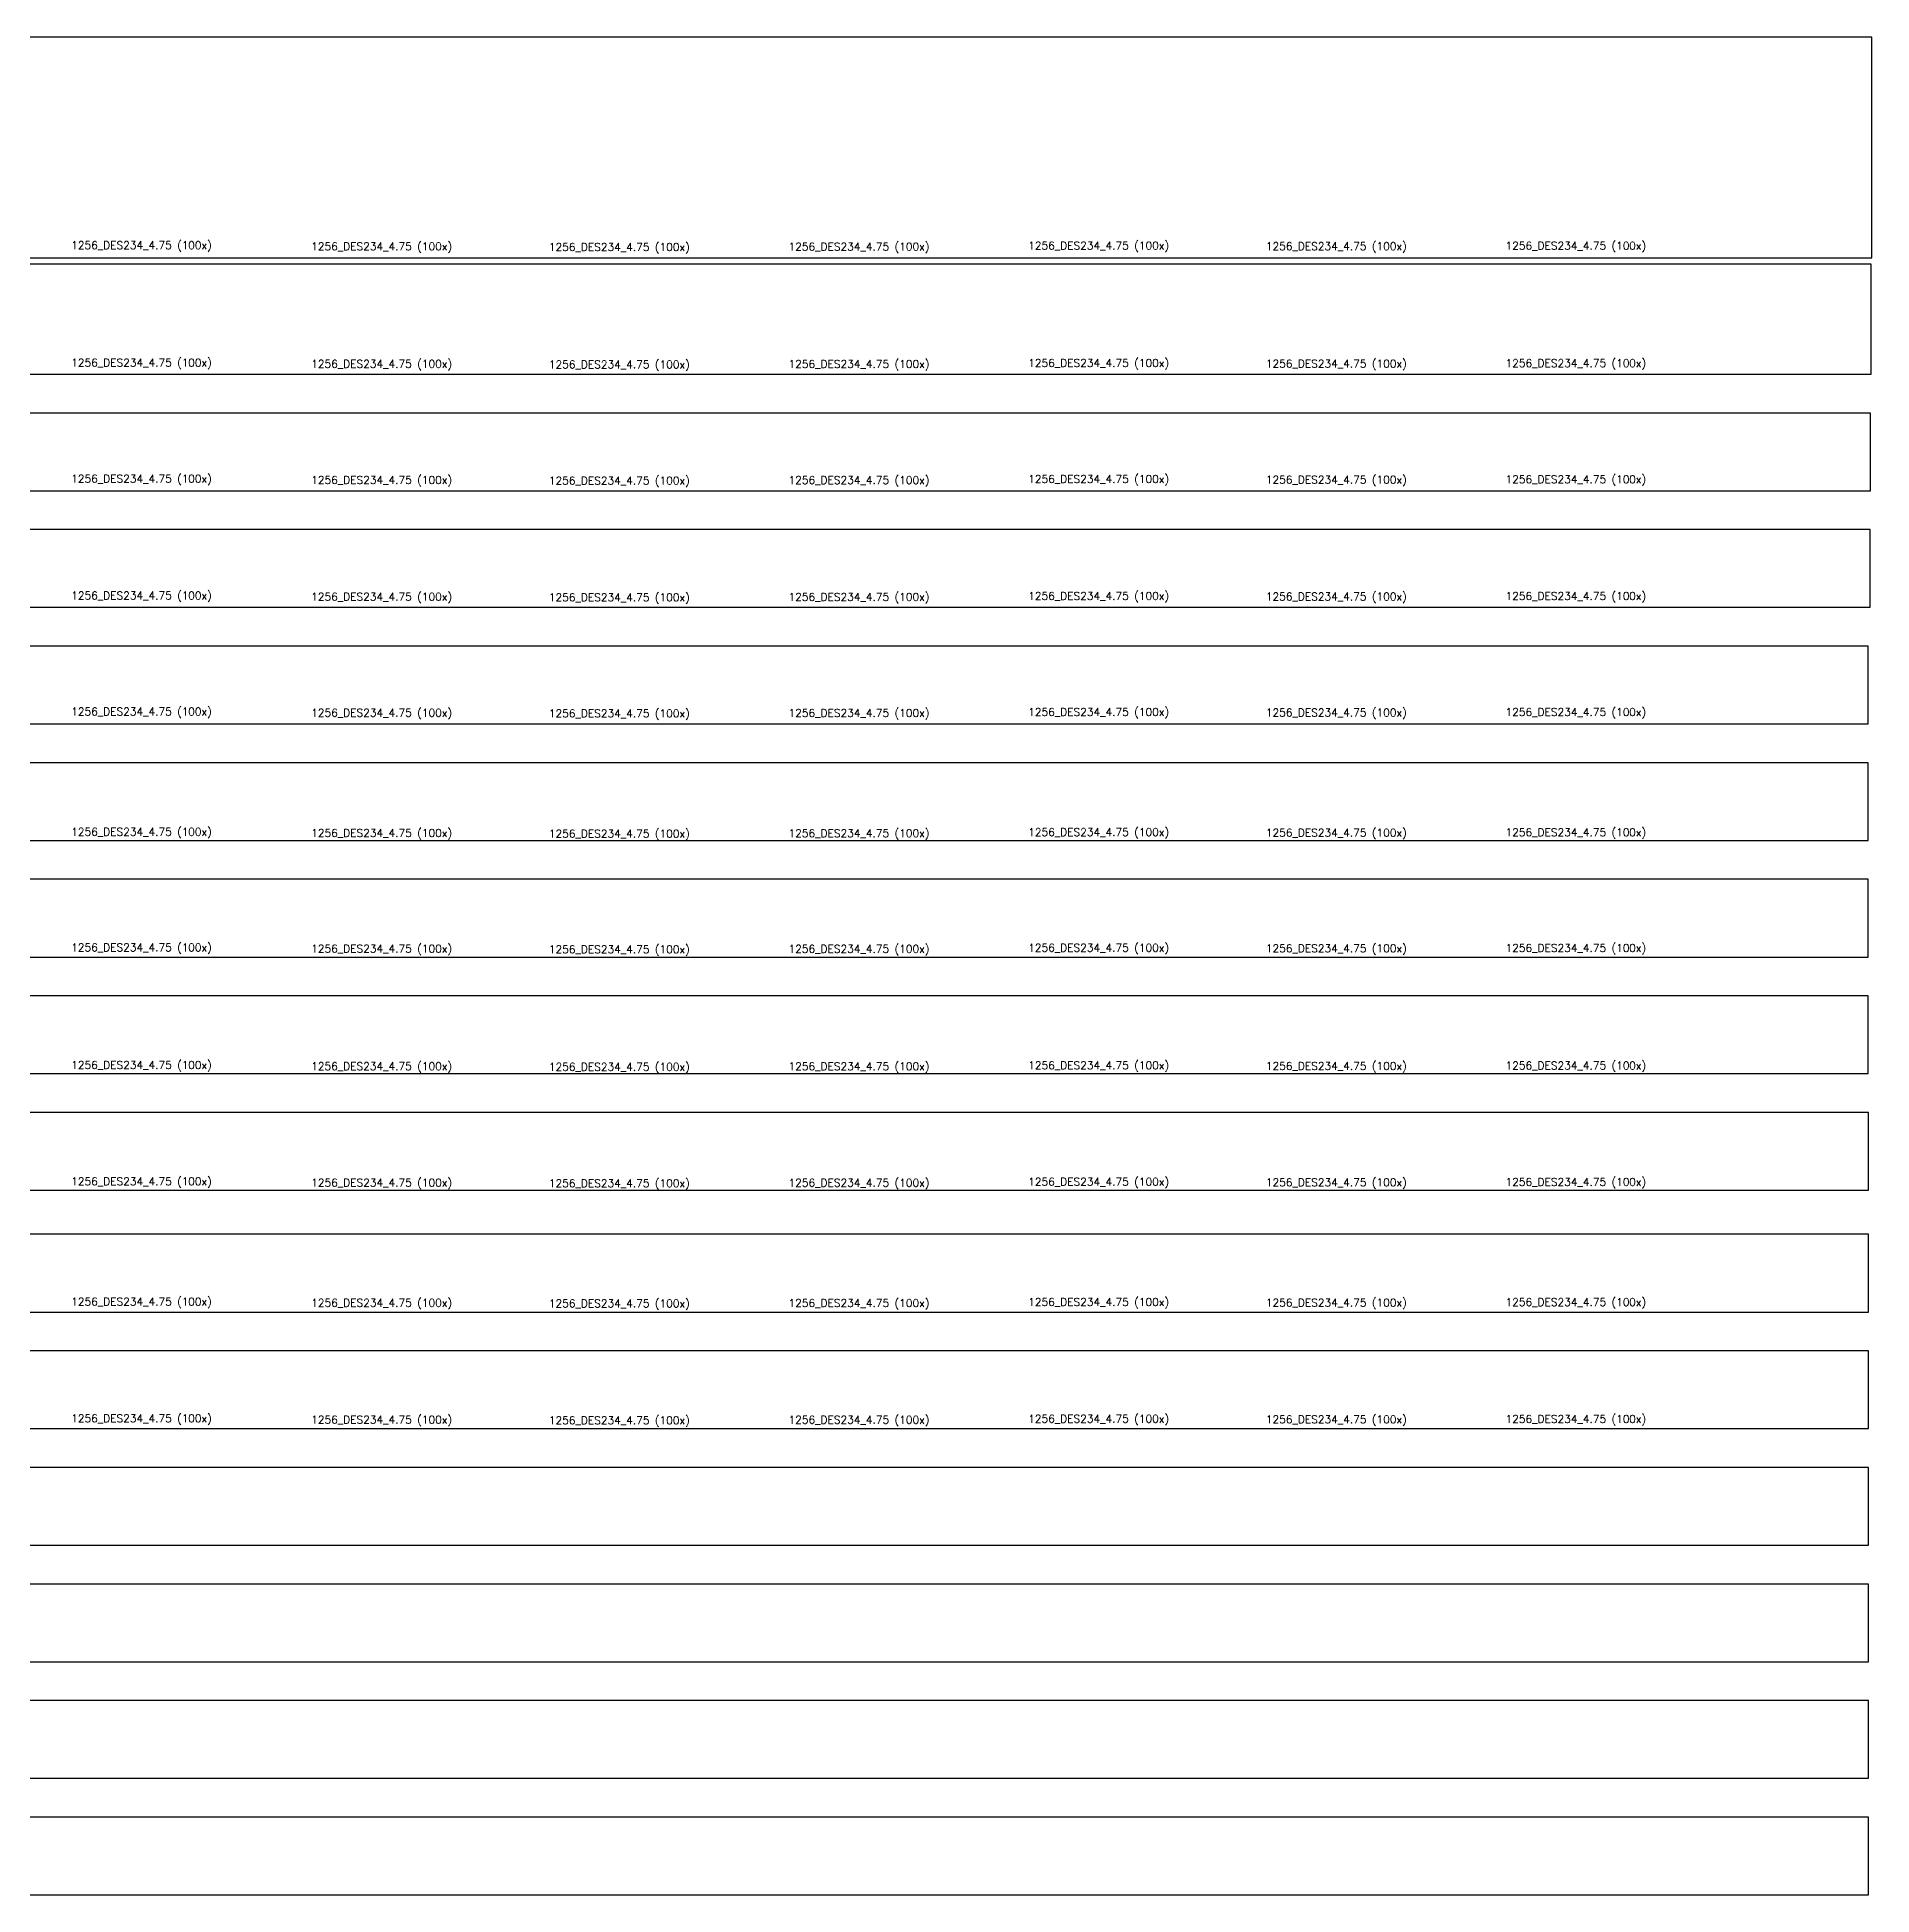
# Model space of a CAD drawing. Header units: millimetres. Extents: x 9334 to 102743, y -10636 to 13312.
# Drawn here: x 79136 to 102743, y -10636 to 13269 of the extents above; entities that cross this region are included whole.
import ezdxf

# ---------------------------------------------------------------- set-up
doc = ezdxf.new("R2010")
doc.units = ezdxf.units.MM
doc.header["$MEASUREMENT"] = 0
for name, color, linetype in [('#1.20', 40, 'Continuous'), ('#1.50', 6, 'Continuous'), ('#12.70', 5, 'Continuous'), ('#15.88', 190, 'Continuous'), ('#19.04', 220, 'Continuous'), ('#2.65', 9, 'Continuous'), ('#22.22', 220, 'Continuous'), ('#3.00', 128, 'Continuous'), ('#3.35', 80, 'Continuous'), ('#3.75', 4, 'Continuous'), ('#4.25', 131, 'Continuous'), ('#4.75', 190, 'Continuous'), ('#6.35', 220, 'Continuous'), ('#7.94', 220, 'Continuous'), ('#9.53', 220, 'Continuous'), ('TEXTO', 3, 'Continuous')]:
    doc.layers.add(name, color=color, linetype=linetype)
doc.styles.add('ROMANS', font='romans')

msp = doc.modelspace()

# ---------------------------------------------------------------- linework, layer by layer
at = {"layer": '#1.20'}
for p, q in [((102743, 13269), (20160, 13269)), ((102743, 10431), (102743, 13269)), ((20160, 10431), (102743, 10431))]:
    msp.add_line(p, q, dxfattribs=at)
at = {"layer": '#1.50'}
for p, q in [((102735, 10350), (20160, 10350)), ((102735, 8931), (102735, 10350)), ((20160, 8931), (102735, 8931))]:
    msp.add_line(p, q, dxfattribs=at)
at = {"layer": '#12.70'}
msp.add_lwpolyline([(20160, -6136), (102699, -6136), (102699, -5136), (20160, -5136)], close=True, dxfattribs=at)
at = {"layer": '#15.88'}
msp.add_lwpolyline([(20160, -7636), (102699, -7636), (102699, -6636), (20160, -6636)], close=True, dxfattribs=at)
at = {"layer": '#19.04'}
msp.add_lwpolyline([(20160, -9136), (102699, -9136), (102699, -8136), (20160, -8136)], close=True, dxfattribs=at)
at = {"layer": '#2.65'}
msp.add_lwpolyline([(20160, 7432), (102727, 7432), (102727, 8431), (20160, 8431)], close=True, dxfattribs=at)
at = {"layer": '#22.22'}
msp.add_lwpolyline([(20160, -10636), (102699, -10636), (102699, -9636), (20160, -9636)], close=True, dxfattribs=at)
at = {"layer": '#3.00'}
msp.add_lwpolyline([(20160, 5932), (102719, 5932), (102719, 6932), (20160, 6932)], close=True, dxfattribs=at)
at = {"layer": '#3.35'}
msp.add_lwpolyline([(20160, 4432), (102694, 4432), (102694, 5432), (20160, 5432)], close=True, dxfattribs=at)
at = {"layer": '#3.75'}
msp.add_lwpolyline([(20160, 2932), (102694, 2932), (102694, 3932), (20160, 3932)], close=True, dxfattribs=at)
at = {"layer": '#4.25'}
msp.add_lwpolyline([(20160, 1432), (102694, 1432), (102694, 2432), (20160, 2432)], close=True, dxfattribs=at)
at = {"layer": '#4.75'}
msp.add_lwpolyline([(20160, -68), (102697, -68), (102697, 932), (20160, 932)], close=True, dxfattribs=at)
at = {"layer": '#6.35'}
msp.add_lwpolyline([(20160, -1568), (102699, -1568), (102699, -568), (20160, -568)], close=True, dxfattribs=at)
at = {"layer": '#7.94'}
msp.add_lwpolyline([(20160, -3136), (102699, -3136), (102699, -2136), (20160, -2136)], close=True, dxfattribs=at)
at = {"layer": '#9.53'}
msp.add_lwpolyline([(20160, -4636), (102699, -4636), (102699, -3636), (20160, -3636)], close=True, dxfattribs=at)

# ---------------------------------------------------------------- texts
at = {"layer": 'TEXTO', "color": 4, "style": 'ROMANS'}
for p in [(79573, 10542), (82663, 10526), (85722, 10518), (88804, 10524), (91887, 10537), (94946, 10529), (98028, 10535), (79573, 9031), (82663, 9015), (85722, 9007), (88804, 9013), (91887, 9026), (94946, 9018), (98028, 9024), (79573, 7537), (91887, 7533), (82663, 7521), (85722, 7513), (88804, 7519), (94946, 7524), (98028, 7530), (79573, 6034), (82663, 6018), (85722, 6010), (88804, 6016), (91887, 6029), (94946, 6021), (98028, 6027), (79573, 4541), (82663, 4525), (85722, 4517), (88804, 4523), (91887, 4536), (94946, 4528), (98028, 4534), (79573, 2993), (91887, 2989), (82663, 2978), (85722, 2970), (88804, 2975), (94946, 2981), (98028, 2987), (79573, 1505), (82663, 1490), (85722, 1481), (88804, 1487), (91887, 1501), (94946, 1493), (98028, 1499), (79573, -7), (82663, -23), (85722, -31), (88804, -25), (91887, -12), (94946, -20), (98028, -14), (79573, -1505), (82663, -1521), (85722, -1529), (88804, -1523), (91887, -1510), (94946, -1518), (98028, -1512), (79573, -3052), (82663, -3068), (85722, -3076), (88804, -3071), (91887, -3057), (94946, -3065), (98028, -3059), (79573, -4555), (82663, -4571), (85722, -4579), (88804, -4573), (91887, -4560), (94946, -4568), (98028, -4562)]:
    msp.add_text('1256_DES234_4.75 (100x)', height=100, dxfattribs=at).set_placement(p)

doc.saveas('drawing.dxf')
